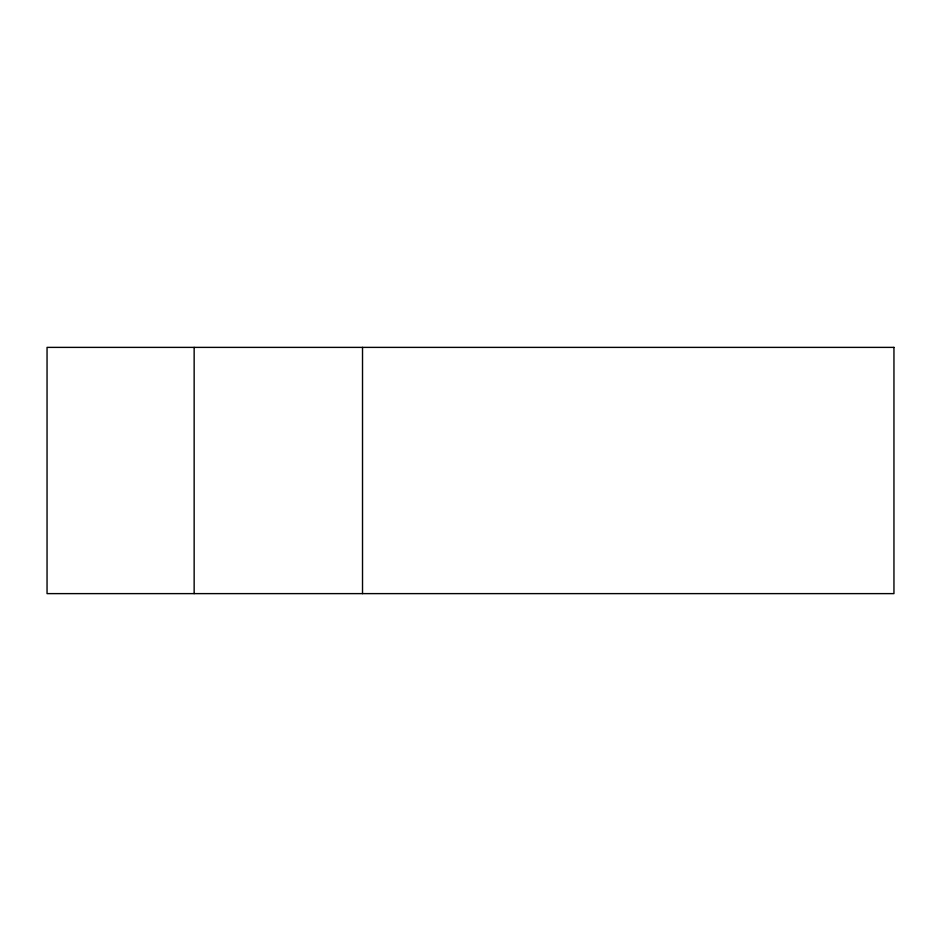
<?xml version="1.0" encoding="UTF-8"?>
<svg xmlns="http://www.w3.org/2000/svg" width="941" height="941" viewBox="0 0 941 941"><rect width="100%" height="100%" fill="white"/><g stroke="black" fill="none" stroke-linecap="round" stroke-linejoin="round"><path stroke-width="1.41" d="M362.52 347.382L362.52 593.618M194.152 347.382L194.152 593.618M893.95 347.382L47.05 347.382L47.05 593.618L893.95 593.618L893.95 347.382"/></g></svg>
